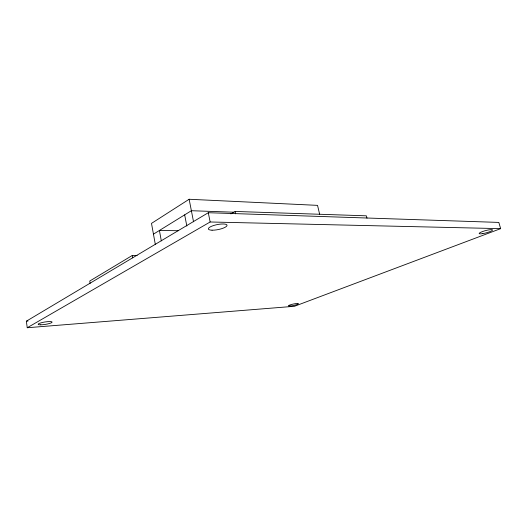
<?xml version="1.0" encoding="UTF-8"?>
<svg xmlns="http://www.w3.org/2000/svg" width="527" height="527" viewBox="0 0 527 527"><rect width="100%" height="100%" fill="white"/><g stroke="black" fill="none" stroke-linecap="round" stroke-linejoin="round"><path stroke-width="0.79" d="M319.685 214.449L317.537 205.365L189.14 199.259L151.499 223.389L155.36 244.673M153.449 234.153L191.373 210.714L233.935 212.203M137.119 255.404L132.27 255.47L89.748 281.043L90.124 283.407M26.35 321.2L208.29 212.724L498.825 222.414L500.65 228.646L294.468 306.286L27.246 327.741L26.35 321.2L27.99 321.081M27.246 327.741L210.148 221.986L500.65 228.646M230.892 213.89L235.161 211.452L366.397 215.82L366.99 218.171M178.291 230.707L159.411 230.47L161.315 240.872M235.161 211.452L235.655 213.824M208.29 212.724L210.148 221.986M189.14 199.259L193.541 221.808M184.674 214.858L186.828 226.057M132.27 255.47L132.685 257.855M290.061 306.029A5.112 0.731 -12.3 0 0 298.322 303.875A5.112 0.731 -12.3 0 0 291.945 304.362A5.112 0.731 -12.3 0 0 290.061 306.029M40.77 324.823A7.062 1.219 -9 0 0 52.035 322.32A7.062 1.219 -9 0 0 42.615 322.425A7.062 1.219 -9 0 0 40.77 324.823M482.791 233.613A6.91 1.166 -15.1 0 0 492.547 229.93A6.91 1.166 -15.1 0 0 482.291 231.649A6.91 1.166 -15.1 0 0 482.791 233.613M212.058 230.194A9.539 2.543 -11.3 0 0 226.985 225.681A9.539 2.543 -11.3 0 0 214.021 225.385A9.539 2.543 -11.3 0 0 212.058 230.194"/></g></svg>
